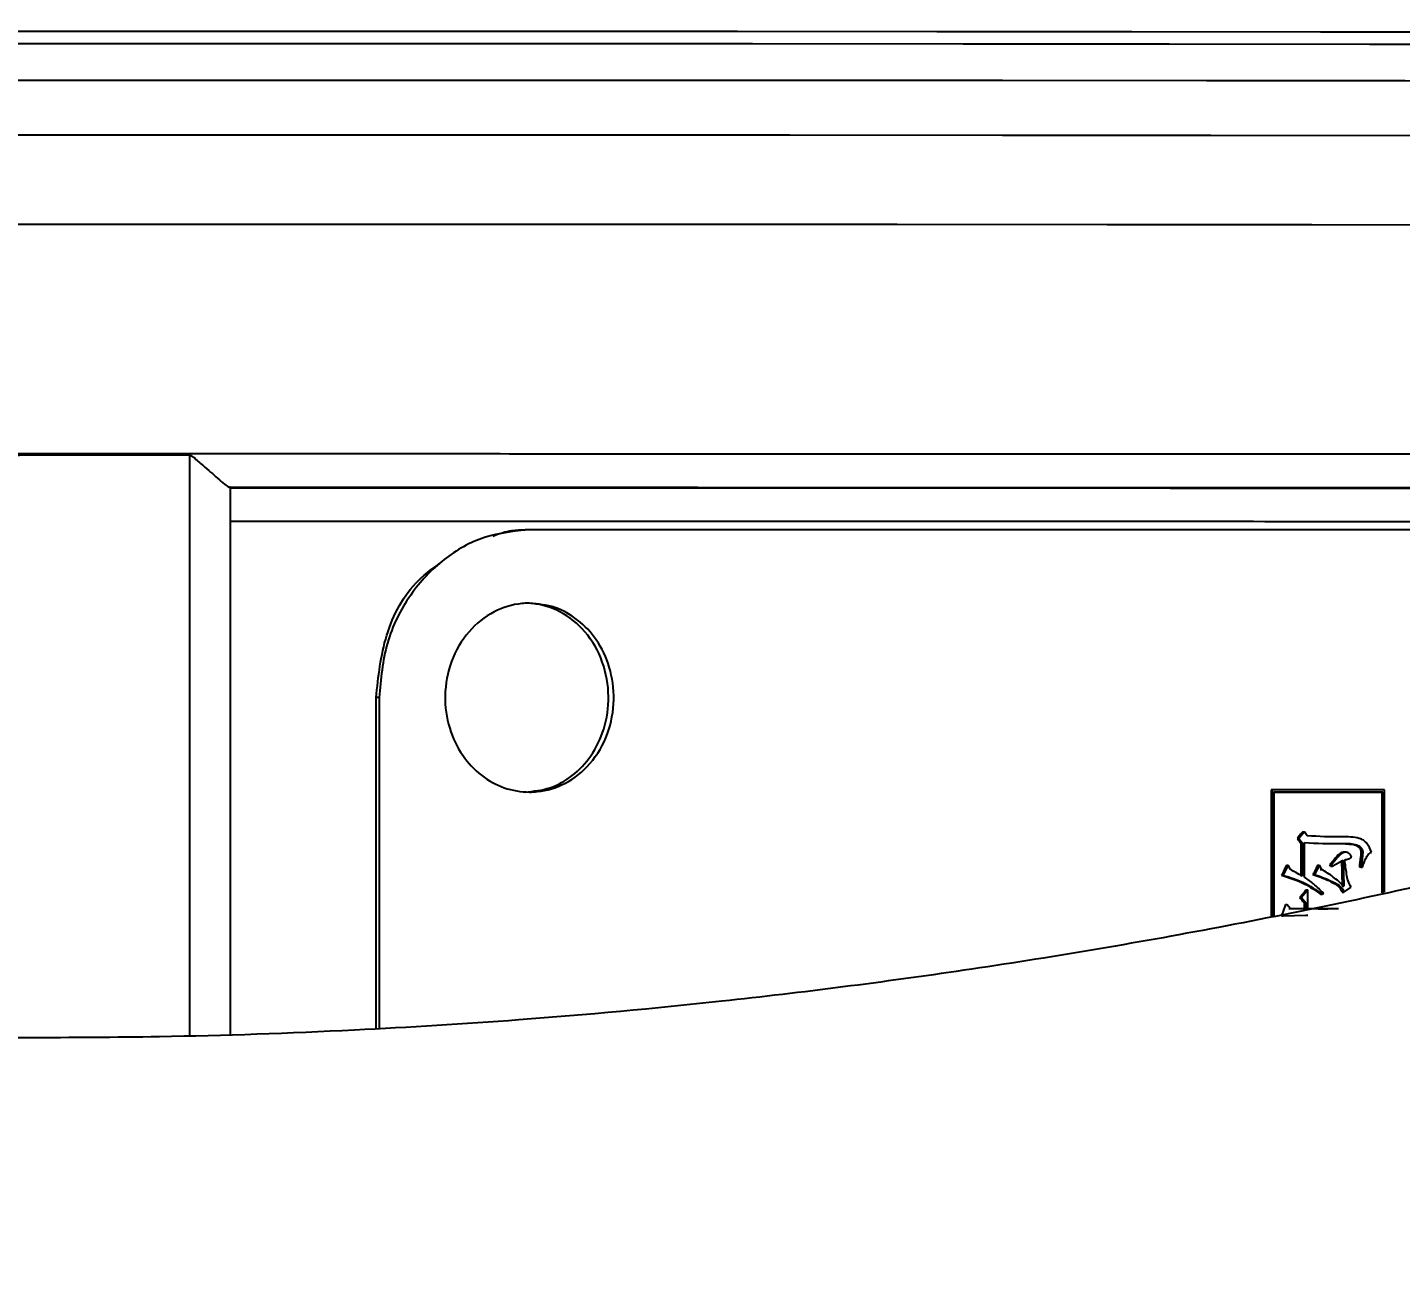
# Model space of a CAD drawing. Header units: millimetres. Extents: x 2016 to 4452, y 736 to 2459.
# Drawn here: x 2995.69 to 3028.42, y 1018.45 to 1047.88 of the extents above; entities that cross this region are included whole.
import ezdxf

# ---------------------------------------------------------------- set-up
doc = ezdxf.new("R2010")
doc.units = ezdxf.units.MM
doc.layers.add('AM_5', color=3, linetype='Continuous', lineweight=25)
doc.styles.add('SLDTEXTSTYLE1', font='txt.shx', dxfattribs={"width": 0.7, "bigfont": 'gbcbig.shx'})
doc.dimstyles.new('SLDDIMSTYLE12$0', dxfattribs={"dimtxt": 12, "dimasz": 10, "dimexe": 0, "dimexo": 0.0625, "dimgap": 0.875, "dimtad": 1, "dimdec": 1, "dimlfac": 1.8, "dimrnd": 1e-09, "dimzin": 12, "dimdsep": 46, "dimtxsty": 'SLDTEXTSTYLE1', "dimcen": 0.09, "dimdle": 8.16, "dimclrd": 3, "dimclre": 3, "dimadec": 0, "dimazin": 3, "dimtfac": 1, "dimtdec": 1, "dimtofl": 0, "dimtmove": 0, "dimatfit": 3, "dimfxl": 0, "dimfrac": 2, "dimtolj": 1, "dimlwd": 5, "dimlwe": 5, "dimarcsym": 0})

# ---------------------------------------------------------------- blocks, each defined once
blk = doc.blocks.new('*D77')
at = {"layer": 'AM_5', "color": 3, "lineweight": 5, "transparency": 16777216}
blk.add_line((2995.771, 1172.403), (2807.777, 1172.403), dxfattribs=at)
at = {"layer": 'AM_5', "color": 3, "linetype": 'Continuous', "lineweight": 5, "transparency": 16777216}
for p, q in [((2807.777, 1162.403), (2807.777, 940.791)), ((2950.025, 930.791), (2807.777, 930.791))]:
    blk.add_line(p, q, dxfattribs=at)
at = {"layer": 'AM_5', "color": 3, "transparency": 16777216}
for points in [[(2806.111, 1162.403), (2809.444, 1162.403), (2807.777, 1172.403)], [(2806.111, 940.791), (2809.444, 940.791), (2807.777, 930.791)]]:
    blk.add_solid(points, dxfattribs=at)
at = {"layer": 'Defpoints', "color": 0, "transparency": 16777216}
for p in [(2995.833, 1172.403), (2807.777, 930.791), (2950.088, 930.791)]:
    blk.add_point(p, dxfattribs=at)
at = {"layer": 'AM_5', "color": 0, "transparency": 16777216, "insert": (2800.902, 998.073), "char_height": 12, "attachment_point": 5, "rotation": 90, "style": 'SLDTEXTSTYLE1'}
blk.add_mtext('\\A1;245', dxfattribs=at)

msp = doc.modelspace()

# ---------------------------------------------------------------- linework, layer by layer
at = {"color": 7, "linetype": 'Continuous', "lineweight": 25}
for p, q in [((2999.566, 1023.857), (2999.566, 1037.686)), ((3000.521, 1036.924), (3000.506, 1036.924)), ((3000.506, 1036.924), (3000.521, 1036.92)), ((3000.521, 1036.92), (3000.521, 1023.889)), ((3007.661, 1035.913), (3007.553, 1035.913)), ((3004.002, 1024.022), (3004.002, 1031.913)), ((3004.078, 1031.913), (3004.002, 1031.913)), ((3004.078, 1031.913), (3004.078, 1024.027)), ((3028.011, 1029.714), (3025.336, 1029.714)), ((3025.336, 1029.714), (3025.336, 1026.704)), ((3025.356, 1029.714), (3025.336, 1029.714)), ((3025.356, 1029.714), (3025.356, 1026.708)), ((3025.397, 1029.664), (3025.398, 1026.717)), ((3027.97, 1029.664), (3027.991, 1029.664)), ((3027.97, 1029.664), (3027.97, 1027.26)), ((3027.991, 1027.265), (3027.991, 1029.664)), ((3028.011, 1029.714), (3028.032, 1029.714)), ((3028.032, 1027.274), (3028.032, 1029.714)), ((3025.95, 1028.556), (3025.99, 1028.556)), ((3026.125, 1028.718), (3025.99, 1028.556)), ((3025.99, 1028.556), (3026.08, 1028.448)), ((3026.085, 1028.718), (3026.125, 1028.718)), ((3026.188, 1028.621), (3026.125, 1028.718)), ((3026.04, 1028.448), (3026.04, 1027.658)), ((3026.04, 1028.448), (3026.08, 1028.448)), ((3026.08, 1028.448), (3026.08, 1027.658)), ((3026.125, 1027.636), (3026.125, 1028.458)), ((3027.187, 1028.204), (3027.184, 1028.204)), ((3025.737, 1027.918), (3025.62, 1027.68)), ((3025.698, 1027.918), (3025.737, 1027.918)), ((3025.791, 1027.82), (3025.737, 1027.918)), ((3026.484, 1027.918), (3026.367, 1027.701)), ((3026.444, 1027.918), (3026.484, 1027.918)), ((3026.538, 1027.82), (3026.484, 1027.918)), ((3026.749, 1027.896), (3026.731, 1027.928)), ((3026.771, 1027.928), (3026.731, 1027.928)), ((3026.749, 1027.896), (3026.789, 1027.896)), ((3026.789, 1027.896), (3026.771, 1027.928)), ((3026.789, 1027.896), (3027.049, 1028.037)), ((3027.008, 1028.037), (3027.026, 1027.42)), ((3027.049, 1028.037), (3027.067, 1027.42)), ((3027.472, 1027.874), (3027.436, 1027.874)), ((3027.478, 1027.874), (3027.436, 1027.874)), ((3027.472, 1027.874), (3027.513, 1027.874)), ((3027.513, 1027.874), (3027.478, 1027.874)), ((3025.581, 1027.68), (3025.62, 1027.68)), ((3026.328, 1027.701), (3026.367, 1027.701)), ((3026.498, 1027.82), (3026.538, 1027.82)), ((3026.206, 1027.333), (3026.053, 1027.15)), ((3026.166, 1027.333), (3026.206, 1027.333)), ((3026.206, 1026.879), (3026.206, 1027.333)), ((3026.543, 1027.247), (3026.516, 1027.225)), ((3026.556, 1027.225), (3026.516, 1027.225)), ((3026.583, 1027.247), (3026.556, 1027.225)), ((3027.026, 1027.42), (3027.067, 1027.42)), ((3027.026, 1027.279), (3027.067, 1027.279)), ((3027.067, 1027.279), (3027.237, 1027.398)), ((3025.671, 1026.987), (3025.71, 1026.987)), ((3025.791, 1026.879), (3025.71, 1026.987)), ((3026.121, 1026.879), (3025.752, 1026.879)), ((3026.161, 1026.879), (3025.791, 1026.879)), ((3026.013, 1027.15), (3026.053, 1027.15)), ((3026.053, 1027.15), (3026.161, 1027.02)), ((3026.121, 1027.02), (3026.121, 1026.879)), ((3026.121, 1027.02), (3026.161, 1027.02)), ((3026.121, 1026.879), (3026.161, 1026.879)), ((3026.161, 1027.02), (3026.161, 1026.879)), ((3026.667, 1026.881), (3026.435, 1026.879)), ((3026.455, 1026.879), (3026.687, 1026.881)), ((3026.939, 1026.883), (3026.475, 1026.879)), ((3025.581, 1026.717), (3025.62, 1026.717)), ((3025.62, 1026.717), (3026.161, 1026.728)), ((3026.166, 1026.728), (3026.206, 1026.728))]:
    msp.add_line(p, q, dxfattribs=at)
at = {"color": 7, "linetype": 'Continuous', "lineweight": 25, "flags": 128}
for points in [[(3061.08, 1047.408), (3058.451, 1047.418), (3055.513, 1047.427), (3052.28, 1047.435), (3048.768, 1047.444), (3044.995, 1047.451), (3040.979, 1047.458), (3036.739, 1047.465), (3032.299, 1047.471), (3027.678, 1047.476), (3022.901, 1047.48), (3017.99, 1047.484), (3012.971, 1047.487), (3007.868, 1047.489), (3002.706, 1047.49), (2997.511, 1047.491), (2992.31, 1047.491)], [(3060.912, 1047.684), (3059.251, 1047.694), (3057.255, 1047.703), (3054.935, 1047.713), (3052.303, 1047.722), (3049.373, 1047.73), (3046.162, 1047.738), (3042.685, 1047.746), (3038.961, 1047.753), (3035.01, 1047.759), (3030.853, 1047.765), (3026.511, 1047.77), (3022.009, 1047.774), (3017.369, 1047.778), (3012.616, 1047.781), (3007.776, 1047.783), (3002.873, 1047.784), (2997.935, 1047.785), (2992.987, 1047.785)], [(3062.016, 1046.538), (3059.32, 1046.548), (3056.331, 1046.557), (3053.063, 1046.565), (3049.531, 1046.573), (3045.752, 1046.581), (3041.742, 1046.588), (3037.522, 1046.594), (3033.11, 1046.6), (3028.526, 1046.605), (3023.792, 1046.609), (3018.93, 1046.613), (3013.961, 1046.616), (3008.911, 1046.618), (3003.8, 1046.62), (2998.654, 1046.62), (2993.496, 1046.62)], [(3060.218, 1045.243), (3057.155, 1045.252), (3053.807, 1045.261), (3050.192, 1045.269), (3046.326, 1045.277), (3042.227, 1045.284), (3037.914, 1045.29), (3033.406, 1045.296), (3028.725, 1045.301), (3023.893, 1045.305), (3018.931, 1045.309), (3013.864, 1045.312), (3008.714, 1045.314), (3003.505, 1045.316), (2998.262, 1045.316), (2993.009, 1045.316)], [(2990.518, 1043.196), (2995.743, 1043.197), (3000.969, 1043.197), (3006.173, 1043.195), (3011.332, 1043.194), (3016.423, 1043.191), (3021.421, 1043.188), (3026.306, 1043.184), (3031.056, 1043.179), (3035.647, 1043.174), (3040.062, 1043.168), (3044.278, 1043.161), (3048.278, 1043.154), (3052.043, 1043.146), (3055.557, 1043.138), (3058.804, 1043.129), (3061.769, 1043.12)]]:
    msp.add_lwpolyline(points, dxfattribs=at)
at = {"color": 7, "linetype": 'Continuous', "lineweight": 25}
for points, knots in [([(2995.642, 1003.807), (2998.202, 1003.832), (3001.783, 1003.867), (3007.052, 1004.146), (3011.516, 1004.481), (3016.832, 1005.047), (3022.401, 1005.82), (3028.215, 1006.83), (3034.186, 1008.086), (3040.262, 1009.597), (3046.4, 1011.368), (3052.565, 1013.402), (3058.729, 1015.701), (3064.866, 1018.267), (3070.954, 1021.097), (3076.973, 1024.191), (3082.906, 1027.545), (3088.735, 1031.158), (3094.445, 1035.023), (3100.021, 1039.137), (3105.448, 1043.494), (3110.714, 1048.089), (3115.805, 1052.913), (3120.71, 1057.961), (3125.417, 1063.224), (3129.914, 1068.694), (3134.193, 1074.362), (3138.241, 1080.219), (3142.051, 1086.256), (3145.613, 1092.462), (3148.918, 1098.826), (3151.959, 1105.339), (3154.728, 1111.988), (3157.218, 1118.762), (3159.424, 1125.65), (3161.338, 1132.639), (3162.957, 1139.717), (3164.275, 1146.87), (3165.288, 1154.087), (3165.992, 1161.354), (3166.385, 1168.659), (3166.464, 1175.986), (3166.227, 1183.325), (3165.673, 1190.659), (3164.8, 1197.977), (3163.61, 1205.264), (3162.102, 1212.507), (3160.277, 1219.691), (3158.136, 1226.804), (3155.683, 1233.831), (3152.918, 1240.76), (3149.845, 1247.576), (3146.468, 1254.267), (3142.79, 1260.819), (3138.817, 1267.219), (3134.552, 1273.454), (3130.001, 1279.512), (3125.169, 1285.381), (3120.061, 1291.047), (3114.685, 1296.5), (3109.238, 1301.547), (3103.765, 1306.199), (3098.307, 1310.469), (3092.682, 1314.511), (3086.9, 1318.32), (3080.973, 1321.888), (3074.91, 1325.21), (3068.724, 1328.28), (3062.428, 1331.094), (3056.034, 1333.645), (3049.559, 1335.932), (3043.021, 1337.948), (3036.446, 1339.69), (3029.874, 1341.155), (3023.38, 1342.337), (3017.09, 1343.234), (3011.567, 1343.817), (3006.684, 1344.185), (3001.86, 1344.425), (2995.885, 1344.542), (2990.368, 1344.431), (2985.099, 1344.16), (2980.635, 1343.822), (2975.319, 1343.257), (2969.75, 1342.484), (2963.936, 1341.474), (2957.965, 1340.218), (2951.889, 1338.707), (2945.751, 1336.936), (2939.586, 1334.902), (2933.422, 1332.603), (2927.285, 1330.037), (2921.197, 1327.207), (2915.178, 1324.113), (2909.245, 1320.759), (2903.416, 1317.146), (2897.706, 1313.281), (2892.131, 1309.167), (2886.703, 1304.81), (2881.438, 1300.215), (2876.346, 1295.391), (2871.441, 1290.343), (2866.735, 1285.08), (2862.237, 1279.61), (2857.959, 1273.942), (2853.91, 1268.085), (2850.1, 1262.048), (2846.538, 1255.842), (2843.234, 1249.478), (2840.191, 1242.966), (2837.429, 1236.314), (2835.092, 1230.032), (2833.813, 1225.927), (2833.25, 1224.118)], [0, 0, 0, 0, 0.0102074, 0.014274, 0.021037, 0.0280561, 0.0355867, 0.0434511, 0.0515783, 0.0599113, 0.0684099, 0.0770439, 0.085791, 0.0946336, 0.1035582, 0.112554, 0.1216124, 0.1307262, 0.1398897, 0.1490979, 0.1583469, 0.1676331, 0.1769537, 0.1863062, 0.1956884, 0.2050985, 0.2145348, 0.2239961, 0.233481, 0.2429885, 0.2525178, 0.262068, 0.2716385, 0.2812287, 0.2908382, 0.3004664, 0.3101132, 0.3197782, 0.3294613, 0.3391624, 0.3488814, 0.3586183, 0.3683733, 0.3781464, 0.387938, 0.3977483, 0.4075776, 0.4174265, 0.4272956, 0.4371854, 0.4470968, 0.4570307, 0.4669882, 0.4769704, 0.486979, 0.4970156, 0.5070822, 0.5171812, 0.5273154, 0.5374882, 0.5477037, 0.5569145, 0.5661226, 0.5753266, 0.5845258, 0.5937191, 0.6029052, 0.6120821, 0.6212471, 0.6303962, 0.6395236, 0.6486197, 0.6576679, 0.6666375, 0.6754633, 0.6839789, 0.6919633, 0.6976055, 0.7035012, 0.7112199, 0.7214273, 0.7254939, 0.7322569, 0.739276, 0.7468066, 0.754671, 0.7627982, 0.7711312, 0.7796298, 0.7882638, 0.7970109, 0.8058535, 0.8147781, 0.8237739, 0.8328323, 0.8419461, 0.8511096, 0.8603178, 0.8695668, 0.878853, 0.8881736, 0.8975261, 0.9069083, 0.9163184, 0.9257547, 0.935216, 0.9447009, 0.9542084, 0.9637377, 0.9732879, 0.9828584, 0.9924486, 1, 1, 1, 1]), ([(3140.372, 1132.08), (3140.071, 1131.018), (3139.135, 1127.713), (3137.228, 1122.262), (3134.67, 1115.734), (3131.785, 1109.322), (3128.6, 1103.034), (3125.112, 1096.886), (3121.327, 1090.89), (3117.251, 1085.061), (3112.888, 1079.412), (3108.244, 1073.956), (3103.325, 1068.707), (3098.316, 1063.851), (3093.261, 1059.379), (3088.203, 1055.281), (3082.974, 1051.407), (3077.587, 1047.765), (3072.051, 1044.362), (3066.378, 1041.204), (3060.581, 1038.297), (3054.673, 1035.646), (3048.67, 1033.257), (3042.587, 1031.134), (3036.448, 1029.282), (3030.281, 1027.704), (3024.136, 1026.405), (3018.128, 1025.393), (3012.561, 1024.682), (3007.715, 1024.236), (3003.245, 1023.959), (2999.34, 1023.821), (2996.741, 1023.811), (2995.693, 1023.807)], [0, 0, 0, 0, 0.017078, 0.053144, 0.089298, 0.125545, 0.161888, 0.198335, 0.23489, 0.271563, 0.308361, 0.345297, 0.382382, 0.419634, 0.453214, 0.486783, 0.520336, 0.55387, 0.58738, 0.62086, 0.654303, 0.687696, 0.721023, 0.754256, 0.787351, 0.820228, 0.85273, 0.884498, 0.914491, 0.939551, 0.959781, 0.98378, 1, 1, 1, 1]), ([(2995.693, 1023.807), (2993.292, 1023.845), (2989.934, 1023.897), (2984.991, 1024.201), (2980.801, 1024.558), (2975.815, 1025.149), (2970.594, 1025.949), (2965.148, 1026.986), (2959.559, 1028.27), (2953.88, 1029.809), (2948.152, 1031.607), (2942.408, 1033.667), (2936.679, 1035.992), (2930.984, 1038.575), (2925.363, 1041.443), (2921.44, 1043.575), (2919.437, 1044.817), (2919.237, 1044.941)], [0, 0, 0, 0, 0.089708, 0.125509, 0.185041, 0.24684, 0.313151, 0.382408, 0.453986, 0.527384, 0.602246, 0.678309, 0.755372, 0.833285, 0.911926, 0.991202, 1, 1, 1, 1]), ([(2999.566, 1037.686), (2999.102, 1037.686), (2996.602, 1037.686), (2992.313, 1037.685), (2986.958, 1037.684), (2983.671, 1037.683), (2982.145, 1037.683)], [0, 0, 0, 0, 0.07954, 0.429127, 0.734843, 1, 1, 1, 1]), ([(2996.075, 1037.726), (2998.507, 1037.726), (3003.353, 1037.726), (3010.531, 1037.725), (3016.377, 1037.723), (3020.935, 1037.722), (3024.282, 1037.72), (3027.558, 1037.719), (3030.756, 1037.717), (3033.871, 1037.715), (3037.825, 1037.712), (3042.619, 1037.708), (3048.174, 1037.702), (3053.523, 1037.695), (3057.227, 1037.69), (3058.9, 1037.686), (3059.106, 1037.686)], [0, 0, 0, 0, 0.099314, 0.197878, 0.29569, 0.344327, 0.392776, 0.441037, 0.48911, 0.536996, 0.584693, 0.676006, 0.773113, 0.876014, 0.984707, 1, 1, 1, 1]), ([(2999.566, 1037.686), (2999.574, 1037.685), (2999.606, 1037.679), (2999.71, 1037.588), (2999.929, 1037.403), (3000.19, 1037.166), (3000.389, 1036.998), (3000.476, 1036.934), (3000.499, 1036.927), (3000.506, 1036.924)], [0, 0, 0, 0, 0.0146665, 0.0629057, 0.2528185, 0.5796375, 0.7759438, 0.9348975, 1, 1, 1, 1]), ([(3000.521, 1036.924), (3003.403, 1036.924), (3009.326, 1036.924), (3017.757, 1036.922), (3025.844, 1036.918), (3033.464, 1036.914), (3040.931, 1036.908), (3048.024, 1036.9), (3053.597, 1036.893), (3056.393, 1036.888), (3057.325, 1036.886)], [0, 0, 0, 0, 0.130518, 0.268168, 0.390099, 0.517129, 0.649259, 0.786491, 0.928825, 1, 1, 1, 1]), ([(3000.521, 1036.912), (3000.909, 1036.912), (3001.516, 1036.912), (3002.51, 1036.912), (3003.569, 1036.912), (3004.78, 1036.912), (3005.832, 1036.912), (3006.837, 1036.912), (3008.071, 1036.912), (3009.906, 1036.911), (3011.584, 1036.911), (3012.934, 1036.911), (3013.743, 1036.91), (3014.598, 1036.91), (3015.498, 1036.91), (3016.442, 1036.91), (3019.376, 1036.909), (3023.923, 1036.907), (3029.616, 1036.904), (3034.286, 1036.901), (3038.001, 1036.898), (3040.83, 1036.895), (3042.84, 1036.893), (3044.025, 1036.892), (3044.584, 1036.892), (3044.747, 1036.891), (3044.799, 1036.891), (3044.817, 1036.891), (3044.824, 1036.891), (3044.826, 1036.891), (3044.827, 1036.891), (3044.828, 1036.891), (3044.828, 1036.891), (3044.828, 1036.891), (3044.828, 1036.891), (3044.828, 1036.891), (3045.096, 1036.891), (3045.779, 1036.89), (3047.034, 1036.889), (3048.542, 1036.887), (3049.941, 1036.885), (3050.96, 1036.884), (3051.733, 1036.883), (3052.558, 1036.882), (3053.544, 1036.88), (3054.52, 1036.879), (3055.321, 1036.878), (3056.1, 1036.876), (3056.737, 1036.875), (3057.175, 1036.874), (3057.297, 1036.874)], [0, 0, 0, 0, 0.017551, 0.027477, 0.045011, 0.065616, 0.082476, 0.092885, 0.111431, 0.1388, 0.176932, 0.188699, 0.201204, 0.214447, 0.228429, 0.243149, 0.258608, 0.366138, 0.459728, 0.539372, 0.605068, 0.656812, 0.694601, 0.718435, 0.725118, 0.727151, 0.727909, 0.728155, 0.728247, 0.728284, 0.7283, 0.728307, 0.72831, 0.728311, 0.728312, 0.728312, 0.728312, 0.744024, 0.768439, 0.803217, 0.836029, 0.8561, 0.868601, 0.886365, 0.910565, 0.934954, 0.953683, 0.966991, 0.990806, 1, 1, 1, 1]), ([(3049.2, 1036.085), (3048.351, 1036.086), (3046.426, 1036.088), (3043.263, 1036.092), (3039.839, 1036.095), (3034.849, 1036.099), (3028.028, 1036.104), (3019.128, 1036.108), (3009.931, 1036.11), (3003.663, 1036.111), (3000.521, 1036.111)], [0, 0, 0, 0, 0.065248, 0.147896, 0.226473, 0.300978, 0.478059, 0.653103, 0.826109, 1, 1, 1, 1]), ([(3007.66, 1035.913), (3007.295, 1035.877), (3006.565, 1035.803), (3005.57, 1035.233), (3004.758, 1034.366), (3004.189, 1033.218), (3004.115, 1032.353), (3004.078, 1031.913)], [0, 0, 0, 0, 0.184668, 0.3699947, 0.5658507, 0.7794444, 1, 1, 1, 1]), ([(3006.787, 1035.763), (3006.935, 1035.819), (3007.183, 1035.912), (3007.446, 1035.913), (3007.552, 1035.913)], [0, 0, 0, 0, 0.598586, 1, 1, 1, 1]), ([(3055.156, 1035.914), (3054.4, 1035.914), (3051.958, 1035.914), (3047.39, 1035.914), (3042.31, 1035.914), (3036.926, 1035.913), (3032.397, 1035.913), (3026.506, 1035.913), (3021.622, 1035.913), (3014.957, 1035.913), (3010.664, 1035.913), (3007.66, 1035.913)], [0, 0, 0, 0, 0.063071, 0.203688, 0.344307, 0.414547, 0.555165, 0.625405, 0.766021, 0.83626, 1, 1, 1, 1]), ([(3004.002, 1031.913), (3004.055, 1032.414), (3004.16, 1033.417), (3004.774, 1034.582), (3005.381, 1035.014), (3005.578, 1035.154)], [0, 0, 0, 0, 0.402722, 0.806503, 1, 1, 1, 1]), ([(3007.66, 1034.163), (3007.865, 1034.143), (3008.276, 1034.101), (3008.833, 1033.779), (3009.29, 1033.291), (3009.601, 1032.631), (3009.708, 1031.851), (3009.559, 1031.038), (3009.148, 1030.326), (3008.546, 1029.84), (3008.012, 1029.678), (3007.518, 1029.652), (3007.043, 1029.735), (3006.484, 1030.044), (3006.025, 1030.537), (3005.712, 1031.194), (3005.604, 1031.975), (3005.755, 1032.788), (3006.168, 1033.501), (3006.772, 1033.984), (3007.306, 1034.152), (3007.597, 1034.161), (3007.66, 1034.163)], [0, 0, 0, 0, 0.046276, 0.092719, 0.141715, 0.19519, 0.253686, 0.315261, 0.376912, 0.43437, 0.485817, 0.500005, 0.546254, 0.592701, 0.641799, 0.695155, 0.753514, 0.815397, 0.876864, 0.934161, 0.985737, 1, 1, 1, 1]), ([(3007.552, 1029.663), (3007.753, 1029.684), (3008.157, 1029.724), (3008.706, 1030.041), (3009.157, 1030.523), (3009.47, 1031.176), (3009.582, 1031.957), (3009.439, 1032.776), (3009.031, 1033.496), (3008.431, 1033.984), (3007.9, 1034.152), (3007.613, 1034.161), (3007.552, 1034.163)], [0, 0, 0, 0, 0.0912038, 0.1828761, 0.2801993, 0.3866808, 0.5040829, 0.6292887, 0.7538352, 0.8693163, 0.9721511, 1, 1, 1, 1]), ([(3028.032, 1029.714), (3027.766, 1029.714), (3027.235, 1029.714), (3026.343, 1029.714), (3025.715, 1029.714), (3025.356, 1029.714)], [0, 0, 0, 0, 0.300086, 0.600172, 1, 1, 1, 1]), ([(3027.991, 1029.664), (3027.725, 1029.664), (3027.193, 1029.664), (3026.329, 1029.664), (3025.729, 1029.664), (3025.397, 1029.664)], [0, 0, 0, 0, 0.309667, 0.619335, 1, 1, 1, 1]), ([(3025.397, 1029.664), (3025.652, 1029.664), (3026.168, 1029.664), (3027.026, 1029.664), (3027.627, 1029.664), (3027.97, 1029.664)], [0, 0, 0, 0, 0.294871, 0.597185, 1, 1, 1, 1]), ([(3026.085, 1028.718), (3026.063, 1028.691), (3026.018, 1028.637), (3025.973, 1028.583), (3025.95, 1028.556)], [0, 0, 0, 0, 0.5000003, 1, 1, 1, 1]), ([(3025.95, 1028.556), (3025.961, 1028.543), (3025.981, 1028.519), (3026.011, 1028.483), (3026.031, 1028.459), (3026.04, 1028.448)], [0, 0, 0, 0, 0.346323, 0.673162, 1, 1, 1, 1]), ([(3027.727, 1028.231), (3027.695, 1028.306), (3027.648, 1028.416), (3027.533, 1028.518), (3027.337, 1028.602), (3026.878, 1028.582), (3026.464, 1028.605), (3026.188, 1028.621)], [0, 0, 0, 0, 0.132026, 0.196101, 0.258534, 0.505562, 1, 1, 1, 1]), ([(3026.125, 1028.458), (3026.419, 1028.444), (3026.823, 1028.424), (3027.269, 1028.446), (3027.43, 1028.383), (3027.486, 1028.329), (3027.514, 1028.273), (3027.518, 1028.207), (3027.499, 1028.075), (3027.487, 1027.963), (3027.478, 1027.874)], [0, 0, 0, 0, 0.489233, 0.672718, 0.735367, 0.76608, 0.796242, 0.828596, 0.864188, 1, 1, 1, 1]), ([(3027.093, 1028.227), (3027.09, 1028.228), (3027.072, 1028.236), (3027.029, 1028.226), (3026.931, 1028.179), (3026.837, 1028.062), (3026.761, 1027.967), (3026.731, 1027.928)], [0, 0, 0, 0, 0.016217, 0.1216, 0.261121, 0.702097, 1, 1, 1, 1]), ([(3027.085, 1028.047), (3027.116, 1028.056), (3027.164, 1028.068), (3027.217, 1028.085), (3027.236, 1028.101), (3027.24, 1028.107), (3027.243, 1028.113), (3027.244, 1028.118), (3027.244, 1028.127), (3027.239, 1028.143), (3027.226, 1028.164), (3027.203, 1028.192), (3027.168, 1028.219), (3027.12, 1028.235), (3027.07, 1028.226), (3027.024, 1028.206), (3026.97, 1028.161), (3026.883, 1028.072), (3026.816, 1027.986), (3026.771, 1027.928)], [0, 0, 0, 0, 0.12083, 0.185578, 0.200463, 0.207293, 0.213836, 0.220353, 0.227161, 0.24221, 0.277123, 0.31159, 0.371541, 0.433275, 0.493638, 0.554959, 0.617623, 0.744187, 1, 1, 1, 1]), ([(3027.101, 1028.429), (3027.116, 1028.428), (3027.189, 1028.424), (3027.288, 1028.426), (3027.386, 1028.382), (3027.437, 1028.339), (3027.467, 1028.286), (3027.479, 1028.211), (3027.455, 1028.074), (3027.444, 1027.955), (3027.436, 1027.874)], [0, 0, 0, 0, 0.059261, 0.277391, 0.368105, 0.4594, 0.520103, 0.580915, 0.717891, 1, 1, 1, 1]), ([(3027.513, 1027.874), (3027.534, 1027.946), (3027.566, 1028.053), (3027.634, 1028.16), (3027.683, 1028.209), (3027.713, 1028.224), (3027.727, 1028.231)], [0, 0, 0, 0, 0.509381, 0.758484, 0.880594, 1, 1, 1, 1]), ([(3025.698, 1027.918), (3025.684, 1027.888), (3025.657, 1027.833), (3025.618, 1027.754), (3025.594, 1027.704), (3025.581, 1027.68)], [0, 0, 0, 0, 0.374291, 0.687145, 1, 1, 1, 1]), ([(3026.444, 1027.918), (3026.429, 1027.889), (3026.401, 1027.838), (3026.363, 1027.766), (3026.339, 1027.723), (3026.328, 1027.701)], [0, 0, 0, 0, 0.402508, 0.701255, 1, 1, 1, 1]), ([(3027.237, 1027.398), (3027.211, 1027.447), (3027.16, 1027.545), (3027.12, 1027.768), (3027.099, 1027.935), (3027.085, 1028.047)], [0, 0, 0, 0, 0.246103, 0.496572, 1, 1, 1, 1]), ([(3025.581, 1027.68), (3025.767, 1027.622), (3026.099, 1027.52), (3026.388, 1027.316), (3026.516, 1027.225)], [0, 0, 0, 0, 0.55646, 1, 1, 1, 1]), ([(3025.62, 1027.68), (3025.786, 1027.629), (3026.119, 1027.529), (3026.41, 1027.327), (3026.556, 1027.225)], [0, 0, 0, 0, 0.496751, 1, 1, 1, 1]), ([(3026.08, 1027.658), (3026.028, 1027.686), (3025.931, 1027.738), (3025.836, 1027.794), (3025.791, 1027.82)], [0, 0, 0, 0, 0.532976, 1, 1, 1, 1]), ([(3026.583, 1027.247), (3026.506, 1027.325), (3026.364, 1027.47), (3026.2, 1027.584), (3026.125, 1027.636)], [0, 0, 0, 0, 0.541449, 1, 1, 1, 1]), ([(3026.328, 1027.701), (3026.457, 1027.656), (3026.653, 1027.588), (3026.865, 1027.469), (3026.981, 1027.381), (3027.011, 1027.313), (3027.026, 1027.279)], [0, 0, 0, 0, 0.493279, 0.7531, 0.87522, 1, 1, 1, 1]), ([(3026.367, 1027.701), (3026.496, 1027.655), (3026.721, 1027.574), (3026.961, 1027.445), (3027.056, 1027.327), (3027.064, 1027.289), (3027.067, 1027.279)], [0, 0, 0, 0, 0.4941647, 0.8691614, 0.966217, 1, 1, 1, 1]), ([(3027.067, 1027.42), (3026.984, 1027.496), (3026.819, 1027.647), (3026.631, 1027.763), (3026.538, 1027.82)], [0, 0, 0, 0, 0.502347, 1, 1, 1, 1]), ([(3026.166, 1027.333), (3026.145, 1027.308), (3026.11, 1027.265), (3026.059, 1027.204), (3026.028, 1027.168), (3026.013, 1027.15)], [0, 0, 0, 0, 0.407433, 0.703717, 1, 1, 1, 1]), ([(3025.671, 1026.987), (3025.661, 1026.956), (3025.641, 1026.895), (3025.611, 1026.805), (3025.591, 1026.746), (3025.581, 1026.717)], [0, 0, 0, 0, 0.35122, 0.67561, 1, 1, 1, 1]), ([(3026.013, 1027.15), (3026.024, 1027.137), (3026.045, 1027.112), (3026.08, 1027.069), (3026.106, 1027.038), (3026.121, 1027.02)], [0, 0, 0, 0, 0.288603, 0.577204, 1, 1, 1, 1]), ([(3026.475, 1026.879), (3026.425, 1026.879), (3026.335, 1026.879), (3026.245, 1026.879), (3026.206, 1026.879)], [0, 0, 0, 0, 0.56, 1, 1, 1, 1]), ([(3026.455, 1026.879), (3026.418, 1026.879), (3026.345, 1026.879), (3026.251, 1026.879), (3026.206, 1026.879)], [0, 0, 0, 0, 0.510364, 1, 1, 1, 1]), ([(3026.939, 1026.883), (3026.885, 1026.883), (3026.796, 1026.882), (3026.697, 1026.881), (3026.647, 1026.88), (3026.605, 1026.88), (3026.543, 1026.879), (3026.485, 1026.879), (3026.455, 1026.879)], [0, 0, 0, 0, 0.346989, 0.56406, 0.627993, 0.665176, 0.826013, 1, 1, 1, 1])]:
    msp.add_open_spline(points, degree=3, knots=knots, dxfattribs=at)
msp.add_open_spline([(2982.145, 1037.723), (2984.452, 1037.724), (2989.068, 1037.725), (2993.739, 1037.726), (2996.075, 1037.726)], degree=3, dxfattribs=at)

# ---------------------------------------------------------------- dimensions: what is measured, and where the dimension line sits
at = {"layer": 'AM_5'}
dim = msp.add_linear_dim(base=(2807.777, 930.791), p1=(2995.833, 1172.403), p2=(2950.088, 930.791), angle=90, text='245', dimstyle='SLDDIMSTYLE12$0', override={"dimlfac": 1}, dxfattribs=at)
dim.commit()
dim.dimension.update_dxf_attribs({"geometry": '*D77', "text_midpoint": (2807.777, 998.073), "dimtype": 160})

doc.saveas('drawing.dxf')
